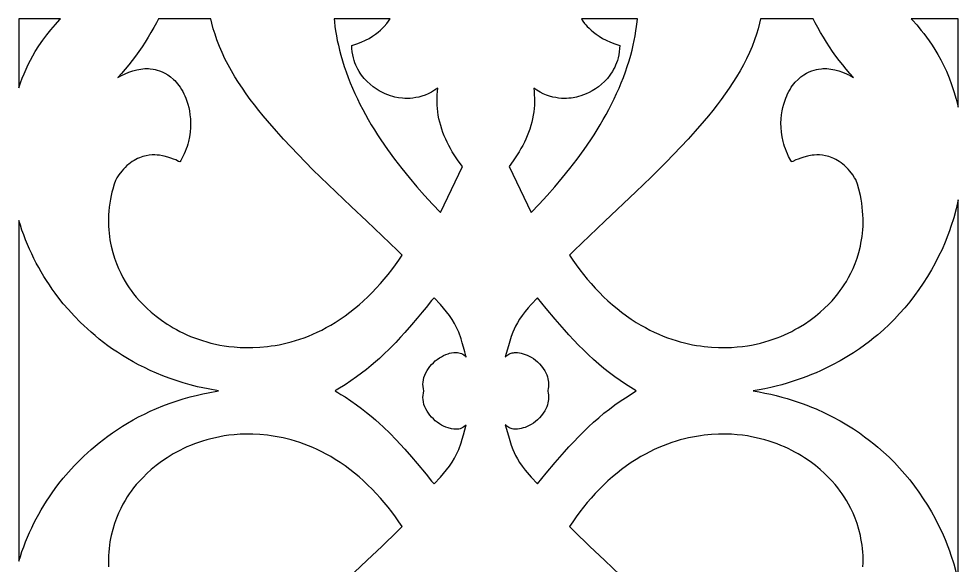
# Model space of a CAD drawing. Extents: x -395 to 395, y -1225 to 1225.
# Drawn here: x 145 to 265, y 615.2 to 685 of the extents above; entities that cross this region are included whole.
import ezdxf

# ---------------------------------------------------------------- set-up
doc = ezdxf.new("R2010")
doc.units = 0
doc.layers.add('LAYER_1', color=18, linetype='CONTINUOUS')

msp = doc.modelspace()

# ---------------------------------------------------------------- linework, layer by layer
at = {"layer": 'LAYER_1'}
for points in [[(145.21, 676.8), (145.44, 677.39), (145.68, 677.98), (145.93, 678.56), (146.21, 679.14), (146.49, 679.7), (146.79, 680.26), (147.11, 680.81), (147.57, 681.54), (148.06, 682.25), (148.57, 682.93), (149.11, 683.6), (149.67, 684.26), (150.24, 684.9), (150.33, 685), (145, 685), (145, 676.19)], [(174.91, 642.98), (175.81, 643.02), (176.75, 643.11), (177.24, 643.18), (177.73, 643.25), (178.24, 643.34), (178.76, 643.45), (179.28, 643.57), (179.81, 643.71), (180.35, 643.87), (180.89, 644.04), (181.44, 644.24), (182, 644.45), (182.56, 644.69), (183.12, 644.94), (183.69, 645.22), (184.27, 645.52), (184.85, 645.84), (185.42, 646.19), (186.06, 646.6), (186.68, 647.03), (187.29, 647.48), (187.89, 647.96), (188.47, 648.45), (189.04, 648.95), (189.6, 649.48), (190.14, 650.02), (190.67, 650.58), (191.19, 651.15), (191.69, 651.73), (192.17, 652.32), (192.65, 652.93), (193.1, 653.54), (193.55, 654.16), (193.98, 654.8), (193.36, 655.39), (191.41, 657.27), (189.44, 659.14), (187.46, 661), (185.5, 662.87), (183.54, 664.75), (182.58, 665.71), (181.62, 666.67), (180.67, 667.64), (179.74, 668.62), (178.82, 669.61), (177.91, 670.62), (176.76, 671.94), (176.2, 672.61), (175.65, 673.29), (175.11, 673.98), (174.57, 674.68), (174.06, 675.39), (173.56, 676.11), (173.07, 676.84), (172.61, 677.59), (172.16, 678.34), (171.74, 679.11), (171.34, 679.88), (170.97, 680.67), (170.63, 681.47), (170.31, 682.29), (170.07, 683.02), (169.85, 683.73), (169.68, 684.42), (169.55, 685), (162.83, 685), (162.58, 684.5), (162.24, 683.87), (161.88, 683.25), (161.51, 682.63), (161.14, 682.02), (160.74, 681.42), (160.34, 680.83), (159.92, 680.24), (159.49, 679.67), (159.05, 679.11), (158.6, 678.55), (158.14, 678.01), (157.67, 677.48), (157.67, 677.49), (158.12, 677.74), (158.59, 677.97), (159.07, 678.17), (159.56, 678.35), (160.06, 678.48), (160.57, 678.58), (160.83, 678.61), (161.08, 678.63), (161.34, 678.64), (161.59, 678.63), (161.77, 678.62), (162.15, 678.57), (162.4, 678.52), (162.68, 678.45), (162.99, 678.35), (163.32, 678.21), (163.67, 678.04), (164.03, 677.83), (164.39, 677.57), (164.75, 677.26), (164.93, 677.09), (165.11, 676.9), (165.28, 676.69), (165.46, 676.47), (165.62, 676.24), (165.78, 675.98), (165.94, 675.71), (166.09, 675.42), (166.21, 675.16), (166.34, 674.84), (166.47, 674.49), (166.59, 674.1), (166.7, 673.68), (166.79, 673.22), (166.87, 672.73), (166.92, 672.21), (166.94, 671.67), (166.93, 671.11), (166.89, 670.52), (166.8, 669.92), (166.67, 669.31), (166.59, 668.99), (166.49, 668.68), (166.38, 668.36), (166.26, 668.04), (166.12, 667.72), (165.96, 667.39), (165.7, 666.88), (165.62, 666.74), (165.58, 666.7), (165.42, 666.77), (165.04, 666.95), (164.76, 667.07), (164.42, 667.19), (164.02, 667.31), (163.56, 667.43), (163.37, 667.47), (162.96, 667.55), (162.69, 667.58), (162.38, 667.59), (162.03, 667.59), (161.65, 667.56), (161.25, 667.49), (160.83, 667.38), (160.4, 667.23), (160.17, 667.14), (159.95, 667.02), (159.72, 666.9), (159.5, 666.76), (159.27, 666.6), (159.04, 666.42), (158.82, 666.23), (158.59, 666.01), (158.37, 665.78), (158.15, 665.52), (157.79, 665.05), (157.54, 664.69), (157.34, 664.34), (157.18, 663.87), (157, 663.23), (156.9, 662.85), (156.81, 662.42), (156.72, 661.95), (156.63, 661.43), (156.56, 660.92), (156.51, 660.42), (156.48, 659.92), (156.46, 659.44), (156.45, 658.96), (156.47, 658.5), (156.49, 658.04), (156.53, 657.6), (156.58, 657.16), (156.65, 656.74), (156.72, 656.32), (156.8, 655.92), (157, 655.14), (157.22, 654.41), (157.47, 653.72), (157.74, 653.08), (158.02, 652.48), (158.3, 651.93), (158.58, 651.44), (158.86, 650.99), (159.12, 650.59), (159.37, 650.25), (159.67, 649.86), (160.01, 649.43), (160.41, 648.97), (160.87, 648.49), (161.37, 648), (161.93, 647.49), (162.55, 646.98), (163.22, 646.48), (163.95, 645.98), (164.33, 645.74), (164.73, 645.5), (165.15, 645.27), (165.58, 645.04), (166.02, 644.82), (166.48, 644.61), (166.95, 644.41), (167.44, 644.22), (167.95, 644.03), (168.47, 643.86), (169, 643.7), (169.55, 643.55), (170.11, 643.42), (170.7, 643.3), (171.24, 643.21), (171.85, 643.12), (172.53, 643.05), (173.27, 643), (174.06, 642.97)], [(201.67, 666.13), (201.13, 666.86), (200.87, 667.24), (200.62, 667.62), (200.38, 668.01), (200.15, 668.4), (199.93, 668.81), (199.73, 669.22), (199.53, 669.63), (199.35, 670.05), (199.18, 670.47), (199.03, 670.9), (198.89, 671.34), (198.77, 671.78), (198.67, 672.22), (198.58, 672.66), (198.52, 673.09), (198.47, 673.53), (198.44, 673.96), (198.43, 674.4), (198.43, 674.84), (198.45, 675.27), (198.48, 675.71), (198.53, 676.14), (198.12, 675.86), (197.71, 675.61), (197.3, 675.41), (196.9, 675.24), (196.5, 675.1), (196.11, 674.99), (195.72, 674.92), (195.35, 674.86), (194.99, 674.83), (194.65, 674.82), (194.33, 674.82), (194.03, 674.84), (193.49, 674.91), (193.05, 674.99), (192.79, 675.06), (192.49, 675.15), (192.16, 675.27), (191.81, 675.42), (191.44, 675.59), (191.05, 675.8), (190.65, 676.04), (190.26, 676.32), (189.87, 676.63), (189.49, 676.98), (189.12, 677.37), (188.95, 677.58), (188.78, 677.8), (188.62, 678.04), (188.47, 678.28), (188.32, 678.54), (188.18, 678.8), (188.06, 679.08), (187.94, 679.38), (187.84, 679.68), (187.75, 680), (187.66, 680.38), (187.59, 680.78), (187.55, 681.18), (187.53, 681.58), (188.16, 681.78), (188.74, 682.01), (189.27, 682.25), (189.74, 682.5), (190.17, 682.76), (190.56, 683.02), (190.9, 683.28), (191.2, 683.54), (191.46, 683.78), (191.69, 684.01), (192.03, 684.41), (192.23, 684.7), (192.33, 684.84), (192.42, 685), (185.27, 685), (185.31, 684.61), (185.38, 684.03), (185.47, 683.44), (185.57, 682.84), (185.68, 682.23), (185.82, 681.61), (185.97, 680.98), (186.14, 680.34), (186.34, 679.62), (186.57, 678.91), (186.81, 678.21), (187.07, 677.51), (187.34, 676.81), (187.63, 676.12), (187.93, 675.44), (188.25, 674.76), (188.58, 674.09), (188.93, 673.42), (189.28, 672.76), (189.65, 672.11), (190.03, 671.46), (190.42, 670.81), (190.83, 670.17), (191.24, 669.54), (192.1, 668.29), (192.99, 667.07), (193.91, 665.87), (194.86, 664.7), (195.83, 663.54), (196.82, 662.42), (197.83, 661.31), (198.85, 660.23)], [(211.47, 661.31), (212.48, 662.42), (213.47, 663.54), (214.45, 664.7), (215.4, 665.87), (216.32, 667.07), (217.21, 668.29), (218.06, 669.54), (218.48, 670.17), (218.88, 670.81), (219.27, 671.46), (219.65, 672.11), (220.02, 672.76), (220.38, 673.42), (220.72, 674.09), (221.05, 674.76), (221.37, 675.44), (221.67, 676.12), (221.96, 676.81), (222.23, 677.51), (222.49, 678.21), (222.73, 678.91), (222.96, 679.62), (223.17, 680.34), (223.34, 680.98), (223.49, 681.61), (223.62, 682.23), (223.74, 682.84), (223.84, 683.44), (223.92, 684.03), (223.99, 684.61), (224.03, 685), (216.88, 685), (216.98, 684.84), (217.07, 684.7), (217.28, 684.41), (217.43, 684.22), (217.62, 684.01), (217.84, 683.78), (218.1, 683.54), (218.4, 683.28), (218.74, 683.02), (219.13, 682.76), (219.56, 682.5), (220.04, 682.25), (220.57, 682.01), (221.14, 681.78), (221.77, 681.58), (221.75, 681.18), (221.71, 680.78), (221.65, 680.38), (221.56, 680), (221.46, 679.68), (221.36, 679.38), (221.24, 679.08), (221.12, 678.8), (220.98, 678.54), (220.84, 678.28), (220.68, 678.04), (220.52, 677.8), (220.18, 677.37), (219.81, 676.98), (219.43, 676.63), (219.04, 676.32), (218.65, 676.04), (218.25, 675.8), (217.87, 675.59), (217.49, 675.42), (217.14, 675.27), (216.81, 675.15), (216.51, 675.06), (216.25, 674.99), (215.82, 674.91), (215.56, 674.87), (215.28, 674.84), (214.97, 674.82), (214.65, 674.82), (214.31, 674.83), (213.95, 674.86), (213.58, 674.92), (213.2, 674.99), (212.8, 675.1), (212.4, 675.24), (212, 675.41), (211.59, 675.61), (211.18, 675.86), (210.77, 676.14), (210.82, 675.71), (210.85, 675.27), (210.87, 674.84), (210.87, 674.4), (210.86, 673.96), (210.83, 673.53), (210.78, 673.09), (210.72, 672.66), (210.63, 672.22), (210.53, 671.78), (210.41, 671.34), (210.27, 670.9), (210.12, 670.47), (209.95, 670.05), (209.77, 669.63), (209.58, 669.22), (209.37, 668.81), (209.15, 668.4), (208.92, 668.01), (208.68, 667.62), (208.17, 666.86), (207.63, 666.13), (210.45, 660.23)], [(236.04, 643), (236.78, 643.05), (237.45, 643.12), (238.07, 643.21), (238.61, 643.3), (239.19, 643.42), (239.75, 643.55), (240.3, 643.7), (240.84, 643.86), (241.36, 644.03), (241.86, 644.22), (242.35, 644.41), (242.82, 644.61), (243.28, 644.82), (243.73, 645.04), (244.15, 645.27), (244.57, 645.5), (245.35, 645.98), (246.08, 646.48), (246.75, 646.98), (247.37, 647.49), (247.93, 648), (248.44, 648.49), (248.89, 648.97), (249.29, 649.43), (249.64, 649.86), (249.94, 650.25), (250.18, 650.59), (250.44, 650.99), (250.72, 651.44), (251, 651.93), (251.29, 652.48), (251.57, 653.08), (251.83, 653.72), (252.08, 654.41), (252.31, 655.14), (252.5, 655.92), (252.58, 656.32), (252.66, 656.74), (252.72, 657.16), (252.77, 657.6), (252.81, 658.04), (252.84, 658.5), (252.85, 658.96), (252.85, 659.44), (252.83, 659.92), (252.79, 660.42), (252.74, 660.92), (252.67, 661.43), (252.59, 661.95), (252.5, 662.42), (252.31, 663.23), (252.12, 663.87), (251.96, 664.34), (251.91, 664.45), (251.77, 664.69), (251.52, 665.05), (251.15, 665.52), (250.93, 665.78), (250.71, 666.01), (250.49, 666.23), (250.26, 666.42), (250.03, 666.6), (249.81, 666.76), (249.58, 666.9), (249.35, 667.02), (249.13, 667.14), (248.91, 667.23), (248.47, 667.38), (248.05, 667.49), (247.65, 667.56), (247.27, 667.59), (246.93, 667.59), (246.62, 667.58), (246.34, 667.55), (245.94, 667.47), (245.75, 667.43), (245.28, 667.31), (244.88, 667.19), (244.54, 667.07), (244.26, 666.95), (243.88, 666.77), (243.72, 666.7), (243.69, 666.74), (243.61, 666.88), (243.34, 667.39), (243.19, 667.72), (243.05, 668.04), (242.92, 668.36), (242.81, 668.68), (242.72, 668.99), (242.63, 669.31), (242.5, 669.92), (242.41, 670.52), (242.37, 671.11), (242.36, 671.67), (242.39, 672.21), (242.44, 672.73), (242.51, 673.22), (242.61, 673.68), (242.72, 674.1), (242.84, 674.49), (242.96, 674.84), (243.09, 675.16), (243.21, 675.42), (243.36, 675.71), (243.52, 675.98), (243.68, 676.24), (243.85, 676.47), (244.02, 676.69), (244.19, 676.9), (244.55, 677.26), (244.91, 677.57), (245.27, 677.83), (245.63, 678.04), (245.98, 678.21), (246.31, 678.35), (246.62, 678.45), (246.9, 678.52), (247.15, 678.57), (247.53, 678.62), (247.71, 678.63), (247.96, 678.64), (248.22, 678.63), (248.48, 678.61), (248.73, 678.58), (249.24, 678.48), (249.74, 678.35), (250.23, 678.17), (250.71, 677.97), (251.18, 677.74), (251.63, 677.49), (251.64, 677.48), (251.16, 678.01), (250.7, 678.55), (250.25, 679.11), (249.81, 679.67), (249.38, 680.24), (248.96, 680.83), (248.56, 681.42), (248.17, 682.02), (247.79, 682.63), (247.42, 683.25), (247.07, 683.87), (246.73, 684.5), (246.47, 685), (239.75, 685), (239.63, 684.42), (239.45, 683.73), (239.24, 683.02), (238.99, 682.29), (238.67, 681.47), (238.33, 680.67), (237.96, 679.88), (237.56, 679.11), (237.14, 678.34), (236.7, 677.59), (236.23, 676.84), (235.75, 676.11), (235.25, 675.39), (234.73, 674.68), (234.2, 673.98), (233.65, 673.29), (233.1, 672.61), (232.54, 671.94), (231.4, 670.62), (230.49, 669.61), (229.56, 668.62), (228.63, 667.64), (227.68, 666.67), (225.76, 664.75), (223.81, 662.87), (219.86, 659.14), (217.89, 657.27), (215.94, 655.39), (215.33, 654.8), (215.76, 654.16), (216.2, 653.54), (216.66, 652.93), (217.13, 652.32), (217.62, 651.73), (218.12, 651.15), (218.63, 650.58), (219.16, 650.02), (219.71, 649.48), (220.26, 648.95), (220.83, 648.45), (221.42, 647.96), (222.01, 647.48), (222.62, 647.03), (223.24, 646.6), (223.88, 646.19), (224.46, 645.84), (225.04, 645.52), (225.61, 645.22), (226.18, 644.94), (226.74, 644.69), (227.31, 644.45), (227.86, 644.24), (228.41, 644.04), (228.96, 643.87), (229.49, 643.71), (230.03, 643.57), (230.55, 643.45), (231.06, 643.34), (231.57, 643.25), (232.07, 643.18), (232.55, 643.11), (233.49, 643.02), (234.39, 642.98), (235.24, 642.97)], [(265, 685), (259, 685), (259.16, 684.82), (259.7, 684.21), (260.28, 683.52), (260.6, 683.11), (260.94, 682.66), (261.29, 682.17), (261.66, 681.64), (262.03, 681.06), (262.4, 680.44), (262.77, 679.77), (263.13, 679.05), (263.49, 678.29), (263.83, 677.47), (264.16, 676.61), (264.46, 675.7), (264.75, 674.74), (265, 673.72)], [(145.2, 616.28), (145.41, 616.9), (145.63, 617.52), (145.87, 618.13), (146.12, 618.73), (146.38, 619.33), (146.66, 619.93), (146.94, 620.52), (147.24, 621.1), (147.55, 621.67), (147.87, 622.24), (148.21, 622.8), (148.55, 623.35), (148.91, 623.9), (149.27, 624.43), (149.65, 624.96), (150.13, 625.6), (150.69, 626.3), (151.34, 627.06), (152.06, 627.85), (152.87, 628.68), (153.31, 629.1), (153.76, 629.53), (154.24, 629.96), (154.75, 630.38), (155.27, 630.81), (155.82, 631.24), (156.39, 631.67), (156.98, 632.09), (157.6, 632.51), (158.24, 632.92), (158.9, 633.32), (159.59, 633.72), (160.3, 634.11), (161.04, 634.48), (161.8, 634.84), (162.58, 635.19), (163.4, 635.52), (164.23, 635.84), (165.1, 636.13), (165.99, 636.41), (166.9, 636.67), (167.84, 636.91), (168.51, 637.06), (169.17, 637.2), (170.51, 637.44), (169.17, 637.69), (168.51, 637.82), (167.84, 637.97), (166.9, 638.21), (165.99, 638.47), (165.1, 638.75), (164.23, 639.05), (163.4, 639.36), (162.58, 639.7), (161.8, 640.04), (161.04, 640.41), (160.3, 640.78), (159.59, 641.16), (158.9, 641.56), (158.24, 641.96), (157.6, 642.37), (156.98, 642.79), (156.39, 643.21), (155.82, 643.64), (155.27, 644.07), (154.75, 644.5), (154.24, 644.93), (153.76, 645.36), (153.31, 645.78), (152.87, 646.2), (152.06, 647.03), (151.34, 647.83), (150.69, 648.58), (150.13, 649.29), (149.65, 649.93), (149.27, 650.45), (148.91, 650.99), (148.55, 651.53), (148.21, 652.08), (147.87, 652.64), (147.55, 653.21), (147.24, 653.78), (146.94, 654.37), (146.66, 654.96), (146.38, 655.55), (146.12, 656.15), (145.87, 656.76), (145.63, 657.37), (145.41, 657.98), (145.2, 658.6), (145, 659.22), (145, 615.66)], [(198.04, 625.54), (198.85, 626.43), (199.25, 626.88), (199.64, 627.34), (200, 627.82), (200.35, 628.31), (200.66, 628.82), (200.8, 629.08), (200.93, 629.35), (201.19, 629.96), (201.49, 630.79), (201.65, 631.28), (201.82, 631.84), (201.99, 632.45), (202.16, 633.12), (202.02, 632.97), (201.86, 632.85), (201.71, 632.74), (201.54, 632.66), (201.38, 632.61), (201.21, 632.56), (201.05, 632.54), (200.88, 632.53), (200.56, 632.54), (200.27, 632.58), (199.84, 632.7), (199.56, 632.8), (199.27, 632.92), (198.99, 633.07), (198.72, 633.24), (198.46, 633.42), (198.2, 633.63), (197.96, 633.85), (197.73, 634.08), (197.52, 634.33), (197.32, 634.59), (197.15, 634.86), (196.99, 635.14), (196.86, 635.42), (196.76, 635.72), (196.69, 636.02), (196.64, 636.32), (196.63, 636.6), (196.64, 636.88), (196.68, 637.16), (196.74, 637.44), (196.68, 637.72), (196.64, 638), (196.63, 638.29), (196.64, 638.57), (196.69, 638.87), (196.76, 639.17), (196.86, 639.46), (196.99, 639.75), (197.15, 640.03), (197.32, 640.3), (197.52, 640.56), (197.73, 640.8), (197.96, 641.04), (198.2, 641.26), (198.46, 641.46), (198.72, 641.65), (198.99, 641.81), (199.27, 641.96), (199.56, 642.09), (199.84, 642.19), (200.03, 642.24), (200.27, 642.3), (200.56, 642.34), (200.88, 642.36), (201.05, 642.35), (201.21, 642.32), (201.38, 642.28), (201.54, 642.22), (201.71, 642.14), (201.86, 642.04), (202.02, 641.91), (202.16, 641.76), (201.99, 642.43), (201.82, 643.04), (201.65, 643.6), (201.49, 644.1), (201.19, 644.93), (200.93, 645.53), (200.8, 645.8), (200.66, 646.07), (200.35, 646.58), (200, 647.07), (199.64, 647.54), (199.25, 648), (198.85, 648.46), (198.04, 649.35), (198.04, 649.35), (197.74, 648.98), (197.03, 648.1), (196.52, 647.48), (195.9, 646.73), (195.16, 645.87), (194.3, 644.9), (193.78, 644.32), (193.16, 643.64), (192.42, 642.88), (191.55, 642.04), (191.07, 641.59), (190.56, 641.14), (190, 640.67), (189.42, 640.19), (188.79, 639.71), (188.12, 639.22), (187.42, 638.72), (186.67, 638.23), (185.76, 637.67), (185.52, 637.52), (185.45, 637.48), (185.43, 637.45), (185.44, 637.44), (185.43, 637.43), (185.52, 637.36), (185.76, 637.22), (186.15, 636.99), (186.67, 636.66), (187.42, 636.16), (188.12, 635.67), (188.79, 635.18), (189.42, 634.69), (190, 634.21), (190.56, 633.75), (191.07, 633.29), (191.55, 632.85), (192.42, 632.01), (193.16, 631.24), (194.3, 629.99), (195.16, 629.02), (195.9, 628.15), (197.03, 626.78), (197.74, 625.9), (198.04, 625.54)], [(211.26, 625.54), (212.38, 626.92), (213.52, 628.28), (214.69, 629.63), (215.28, 630.29), (215.89, 630.94), (216.5, 631.58), (217.13, 632.21), (217.77, 632.83), (218.42, 633.43), (219.08, 634.01), (219.75, 634.58), (220.45, 635.12), (221.15, 635.65), (221.82, 636.12), (222.5, 636.57), (223.87, 637.44), (223.18, 637.87), (222.5, 638.31), (221.82, 638.77), (221.15, 639.23), (220.45, 639.76), (219.75, 640.31), (219.08, 640.87), (218.42, 641.46), (217.77, 642.06), (217.13, 642.67), (216.5, 643.3), (215.89, 643.94), (215.28, 644.59), (214.69, 645.25), (213.52, 646.6), (212.38, 647.97), (211.26, 649.35), (211.26, 649.35), (210.47, 648.47), (210.08, 648.04), (209.7, 647.59), (209.3, 647.09), (208.97, 646.6), (208.69, 646.14), (208.46, 645.71), (208.27, 645.31), (208.12, 644.95), (207.91, 644.37), (207.63, 643.51), (207.41, 642.78), (207.25, 642.2), (207.15, 641.76), (207.25, 641.87), (207.36, 641.97), (207.48, 642.06), (207.61, 642.13), (207.75, 642.2), (207.89, 642.25), (208.03, 642.29), (208.18, 642.32), (208.34, 642.34), (208.52, 642.34), (208.72, 642.33), (208.94, 642.3), (209.17, 642.25), (209.41, 642.19), (209.67, 642.11), (209.93, 642), (210.2, 641.88), (210.47, 641.73), (210.74, 641.56), (211.01, 641.36), (211.27, 641.14), (211.52, 640.88), (211.77, 640.6), (212, 640.29), (212.18, 640.01), (212.32, 639.74), (212.44, 639.48), (212.52, 639.23), (212.59, 638.98), (212.63, 638.76), (212.65, 638.54), (212.66, 638.34), (212.65, 637.99), (212.61, 637.72), (212.58, 637.53), (212.57, 637.44), (212.58, 637.35), (212.61, 637.17), (212.65, 636.9), (212.66, 636.55), (212.65, 636.34), (212.63, 636.13), (212.59, 635.9), (212.52, 635.66), (212.44, 635.4), (212.32, 635.14), (212.18, 634.87), (212, 634.59), (211.77, 634.28), (211.52, 634), (211.27, 633.75), (211.01, 633.53), (210.74, 633.33), (210.47, 633.16), (210.2, 633.01), (209.93, 632.88), (209.67, 632.78), (209.41, 632.7), (209.17, 632.63), (208.94, 632.59), (208.72, 632.56), (208.52, 632.55), (208.34, 632.55), (208.18, 632.56), (208.03, 632.59), (207.89, 632.63), (207.75, 632.69), (207.61, 632.75), (207.48, 632.83), (207.36, 632.92), (207.25, 633.02), (207.15, 633.12), (207.25, 632.69), (207.41, 632.1), (207.63, 631.38), (207.91, 630.51), (208.12, 629.93), (208.27, 629.57), (208.46, 629.17), (208.69, 628.74), (208.97, 628.28), (209.3, 627.8), (209.7, 627.3), (210.47, 626.41), (211.26, 625.54)]]:
    msp.add_lwpolyline(points, close=True, dxfattribs=at)
for points in [[(265, 613.05), (265, 637.44), (265, 661.84), (264.73, 660.69), (264.42, 659.56), (264.07, 658.44), (263.88, 657.89), (263.68, 657.34), (263.32, 656.43), (262.93, 655.53), (262.5, 654.64), (262.05, 653.77), (261.58, 652.9), (261.07, 652.06), (260.54, 651.22), (259.98, 650.41), (259.4, 649.61), (258.8, 648.83), (258.17, 648.07), (257.52, 647.33), (256.85, 646.62), (256.16, 645.93), (255.45, 645.26), (254.72, 644.62), (254.23, 644.21), (253.67, 643.77), (253.05, 643.3), (252.37, 642.81), (251.61, 642.31), (250.79, 641.79), (249.91, 641.27), (248.95, 640.76), (247.93, 640.25), (247.39, 640), (246.84, 639.76), (246.27, 639.52), (245.68, 639.29), (245.07, 639.06), (244.44, 638.84), (243.8, 638.63), (243.14, 638.43), (242.46, 638.23), (241.76, 638.05), (241.05, 637.88), (240.31, 637.72), (239.56, 637.58), (238.79, 637.44), (239.56, 637.31), (240.31, 637.16), (241.05, 637), (241.76, 636.83), (242.46, 636.65), (243.14, 636.46), (243.8, 636.26), (244.44, 636.04), (245.07, 635.83), (245.68, 635.6), (246.27, 635.37), (246.84, 635.13), (247.93, 634.63), (248.95, 634.13), (249.91, 633.61), (250.79, 633.09), (251.61, 632.58), (252.37, 632.07), (253.05, 631.58), (253.67, 631.11), (254.23, 630.67), (254.72, 630.26), (255.45, 629.62), (256.16, 628.96), (256.85, 628.27), (257.52, 627.55), (258.17, 626.81), (258.8, 626.06), (259.4, 625.28), (259.98, 624.48), (260.54, 623.66), (261.07, 622.83), (261.58, 621.98), (262.05, 621.12), (262.5, 620.24), (262.93, 619.35), (263.32, 618.45), (263.68, 617.55), (263.88, 617), (264.07, 616.44), (264.42, 615.32), (264.73, 614.19)], [(185.5, 612.02), (189.44, 615.74), (191.41, 617.61), (193.36, 619.49), (193.98, 620.09), (193.55, 620.72), (193.1, 621.34), (192.65, 621.96), (192.17, 622.56), (191.69, 623.16), (191.19, 623.74), (190.67, 624.31), (190.14, 624.86), (189.6, 625.4), (189.04, 625.93), (188.47, 626.44), (187.89, 626.93), (187.29, 627.4), (186.68, 627.85), (186.06, 628.28), (185.42, 628.69), (184.85, 629.04), (184.27, 629.37), (183.69, 629.67), (183.12, 629.94), (182.56, 630.2), (182, 630.43), (181.44, 630.65), (180.89, 630.84), (180.35, 631.01), (179.81, 631.17), (179.28, 631.31), (178.76, 631.43), (178.24, 631.54), (177.73, 631.63), (177.24, 631.71), (176.75, 631.77), (175.81, 631.86), (174.91, 631.91), (174.06, 631.91), (173.27, 631.89), (172.53, 631.84), (171.85, 631.76), (171.24, 631.68), (170.7, 631.58), (170.11, 631.46), (169.55, 631.33), (169, 631.18), (168.47, 631.02), (167.95, 630.85), (167.44, 630.67), (166.95, 630.48), (166.48, 630.27), (166.02, 630.06), (165.58, 629.84), (165.15, 629.62), (164.73, 629.38), (163.95, 628.9), (163.22, 628.41), (162.55, 627.9), (161.93, 627.39), (161.37, 626.89), (160.87, 626.39), (160.41, 625.91), (160.01, 625.46), (159.67, 625.03), (159.37, 624.64), (159.12, 624.29), (158.86, 623.9), (158.58, 623.45), (158.3, 622.95), (158.02, 622.4), (157.74, 621.81), (157.47, 621.16), (157.22, 620.48), (157, 619.74), (156.8, 618.97), (156.72, 618.56), (156.65, 618.15), (156.58, 617.72), (156.53, 617.29), (156.49, 616.84), (156.47, 616.39), (156.45, 615.92), (156.46, 615.45), (156.48, 614.96)], [(252.83, 614.96), (252.85, 615.45), (252.85, 615.92), (252.84, 616.39), (252.81, 616.84), (252.77, 617.29), (252.72, 617.72), (252.66, 618.15), (252.58, 618.56), (252.5, 618.97), (252.31, 619.74), (252.08, 620.48), (251.83, 621.16), (251.57, 621.81), (251.29, 622.4), (251, 622.95), (250.72, 623.45), (250.44, 623.9), (250.18, 624.29), (249.94, 624.64), (249.64, 625.03), (249.29, 625.46), (248.89, 625.91), (248.44, 626.39), (247.93, 626.89), (247.37, 627.39), (246.75, 627.9), (246.08, 628.41), (245.35, 628.9), (244.97, 629.15), (244.57, 629.38), (244.15, 629.62), (243.73, 629.84), (243.28, 630.06), (242.82, 630.27), (242.35, 630.48), (241.86, 630.67), (241.36, 630.85), (240.84, 631.02), (240.3, 631.18), (239.75, 631.33), (239.19, 631.46), (238.61, 631.58), (238.07, 631.68), (237.45, 631.76), (236.78, 631.84), (236.04, 631.89), (235.24, 631.91), (234.39, 631.91), (233.49, 631.86), (232.55, 631.77), (232.07, 631.71), (231.57, 631.63), (231.06, 631.54), (230.55, 631.43), (230.03, 631.31), (229.49, 631.17), (228.96, 631.01), (228.41, 630.84), (227.86, 630.65), (227.31, 630.43), (226.74, 630.2), (226.18, 629.94), (225.61, 629.67), (225.04, 629.37), (224.46, 629.04), (223.88, 628.69), (223.24, 628.28), (222.62, 627.85), (222.01, 627.4), (221.42, 626.93), (220.83, 626.44), (220.26, 625.93), (219.71, 625.4), (219.16, 624.86), (218.63, 624.31), (218.12, 623.74), (217.62, 623.16), (217.13, 622.56), (216.66, 621.96), (216.2, 621.34), (215.76, 620.72), (215.33, 620.09), (215.94, 619.49), (217.89, 617.61), (219.86, 615.74), (221.84, 613.88)]]:
    msp.add_lwpolyline(points, dxfattribs=at)

doc.saveas('drawing.dxf')
